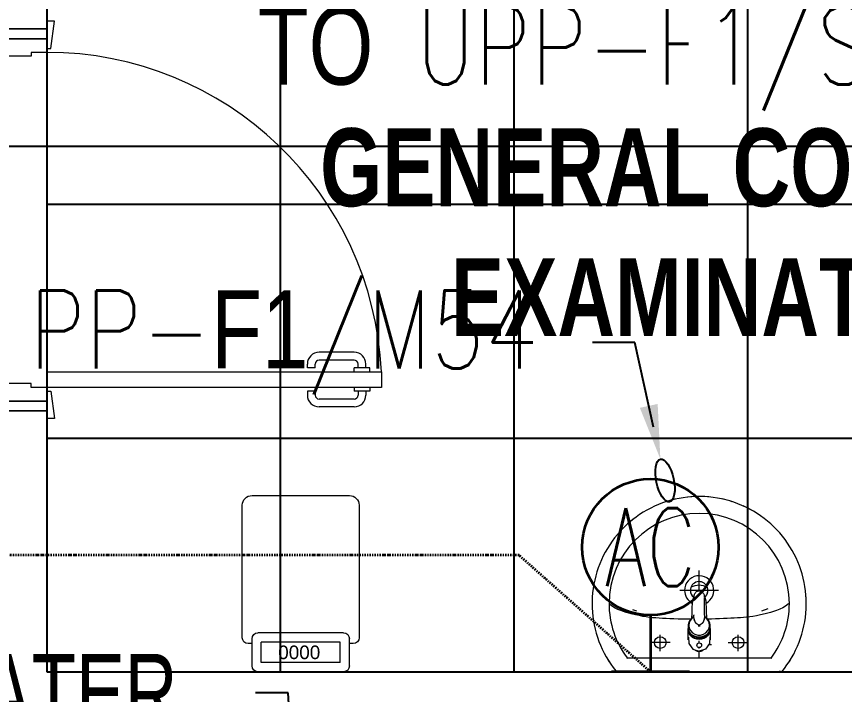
# Model space of a CAD drawing. Extents: x -178977 to 231842, y -29287 to 19916.
# Drawn here: x 15028 to 17154, y 4482 to 6222 of the extents above; entities that cross this region are included whole.
import ezdxf
from ezdxf import colors
from ezdxf.entities.mleader import LeaderData, LeaderLine
from ezdxf.enums import TextEntityAlignment as Align
from ezdxf.math import Vec2, Vec3

# ---------------------------------------------------------------- set-up
doc = ezdxf.new("R2010")
doc.units = 0
doc.header["$LTSCALE"] = 0.25
doc.linetypes.add('DASHDOT', pattern=[25.4, 12.7, -6.35, 0, -6.35])
doc.linetypes.add('HIDDEN', pattern=[9.525, 6.35, -3.175])
for name, color, linetype, lineweight in [('01-First Floor-FUR$0$72_EGR_BASE_TEXT', 252, 'Continuous', 5), ('01-First Floor-FUR$0$LOADING', 253, 'Continuous', 5), ('01-First Floor-FUR$0$P-SANR-FIXT', 6, 'Continuous', 18), ('01-First Floor-FUR$0$P-SANR-FIXT-1', 6, 'Continuous', 13), ('01-First Floor-FUR$0$Walls', 251, 'Continuous', 5), ('01-First Floor-FUR$0$Wooden Joinery', 251, 'Continuous', 5), ('E-LITE-CIRC', 6, 'Continuous', 25), ('E-LITE-CLNG-CNDT', 6, 'DASHDOT', 35), ('E-POWR-CIRC-NUMB', 6, 'Continuous', 25), ('E-POWR-CLNG-CNDT', 6, 'DASHDOT', 35), ('E-POWR-FLOR-CNDT', 6, 'HIDDEN', 25), ('E-POWR-TEXT', 6, 'Continuous', 25), ('E-POWR-WALL @ 100', 4, 'Continuous', 35)]:
    doc.layers.add(name, color=color, linetype=linetype, lineweight=lineweight)
doc.layers.add('01-First Floor-FUR$0$FALSE CEILING', color=251, linetype='Continuous')
doc.layers.add('E-POWR-IDEN', color=101, linetype='Continuous')
doc.styles.add('01-First Floor-FUR$0$Standard', font='arial.ttf')
doc.styles.add('01-First Floor-FUR$0$X3G_ENTITY_9EC9', font='swisscl.ttf', dxfattribs={"height": 0.2})
doc.styles.add('DC_Elc_Romans', font='elc_romans.shx', dxfattribs={"width": 0.7})
doc.styles.add('DC_SIMPLEX', font='SIMPLEX.shx', dxfattribs={"width": 0.7})

# ---------------------------------------------------------------- blocks, each defined once
blk = doc.blocks.new('01-First Floor-FUR$0$A$C72370EFE')
at = {"layer": '01-First Floor-FUR$0$Wooden Joinery'}
for p, q in [((-0.01, -0.04), (-0.02, -0.04)), ((-0.01, -0.03), (-0.01, -0.07)), ((0, -0.03), (-0.01, -0.03)), ((0.04, -0.03), (0.05, -0.03)), ((0.05, -0.03), (0.05, -0.07)), ((0.05, -0.04), (0.06, -0.04)), ((-0.01, -0.06), (-0.02, -0.06)), ((0.05, -0.06), (0.06, -0.06)), ((-0.05, -0.07), (-0.05, -0.16)), ((-0.03, -0.07), (-0.03, -0.16)), ((0, -0.07), (-0.01, -0.07)), ((0.04, -0.07), (0.05, -0.07)), ((0.07, -0.07), (0.07, -0.16)), ((0.09, -0.07), (0.09, -0.16)), ((-0.01, -0.17), (-0.02, -0.17)), ((-0.01, -0.17), (-0.01, -0.19)), ((0.05, -0.17), (0.06, -0.17)), ((0.05, -0.17), (0.05, -0.19)), ((-0.01, -0.19), (-0.02, -0.19)), ((0.05, -0.19), (0.06, -0.19))]:
    blk.add_line(p, q, dxfattribs=at)
for centre, radius, start, end in [((-0.02, -0.07), 0.03, 90, 180), ((0.06, -0.07), 0.03, 0, 90), ((-0.02, -0.07), 0.01, 90, 180), ((0.06, -0.07), 0.01, 0, 90), ((-0.02, -0.16), 0.03, 180, 270), ((-0.02, -0.16), 0.01, 180, 270), ((0.06, -0.16), 0.01, 270, 0), ((0.06, -0.16), 0.03, 270, 0)]:
    blk.add_arc(centre, radius, start, end, dxfattribs=at)
blk = doc.blocks.new('01-First Floor-FUR$0$A$C5DAD61B4')
at = {"layer": '01-First Floor-FUR$0$Wooden Joinery'}
for points in [[(80, 959.1), (80, 969.1), (10, 979.1), (10, 959.1)], [(940, 959.1), (940, 969.1), (1010, 979.1), (1010, 959.1)], [(70, 859.1), (70, 849.1), (0, 839.1), (0, 859.1)], [(120, 859.1), (120, 0), (80, 0), (80, 859.1)], [(950, 859.1), (950, 849.1), (1020, 839.1), (1020, 859.1)]]:
    blk.add_lwpolyline(points, close=True, dxfattribs=at)
for points in [[(45, 859.1), (45, 959.1), (20, 959.1), (20, 859.1), (45, 859.1)], [(45, 859.1), (80, 859.1), (80, 899.1), (90, 899.1), (90, 959.1), (45, 959.1), (45, 859.1)], [(975, 859.1), (940, 859.1), (940, 899.1), (930, 899.1), (930, 959.1), (975, 959.1), (975, 859.1)], [(975, 859.1), (975, 959.1), (1000, 959.1), (1000, 859.1), (975, 859.1)]]:
    blk.add_lwpolyline(points, dxfattribs=at)
blk.add_arc((80, 859.1), 860, 272.666, 0, dxfattribs=at)
at = {"layer": '01-First Floor-FUR$0$Wooden Joinery', "xscale": 999.9999999998854, "yscale": 999.9999999998854, "zscale": 999.9999999998854, "rotation": 180}
blk.add_blockref('01-First Floor-FUR$0$A$C72370EFE', (120, 0), dxfattribs=at)
blk = doc.blocks.new('01-First Floor-FUR$0$FP_138-161_A_00_GFL_-0_080_Einreichung_Grundrisse_100')
at = {"layer": '01-First Floor-FUR$0$P-SANR-FIXT'}
blk.add_line((-0.0044, -0.0019), (-0.0045, -0.0021), dxfattribs=at)
at = {"layer": '01-First Floor-FUR$0$P-SANR-FIXT', "flags": 128}
blk.add_lwpolyline([(-0.0057, -0.0037), (-0.0058, -0.0039), (-0.006, -0.004)], dxfattribs=at)
blk = doc.blocks.new('01-First Floor-FUR$0$FP_139-161_A_00_GFL_-0_080_Einreichung_Grundrisse_100')
at = {"layer": '01-First Floor-FUR$0$P-SANR-FIXT'}
blk.add_line((0.0045, -0.0022), (0.0044, -0.002), dxfattribs=at)
at = {"layer": '01-First Floor-FUR$0$P-SANR-FIXT', "flags": 128}
blk.add_lwpolyline([(0.006, -0.004), (0.0059, -0.0039), (0.0057, -0.0038)], dxfattribs=at)
blk = doc.blocks.new('01-First Floor-FUR$0$IS_Ceraplus_B8204_BIM_BG _1_ - B8204AA - CERAPLUS single lever basin mixer with pop-up waste-V137-161_A_00_GFL_-0_080_Einreichung_Grundrisse_100')
at = {"layer": '01-First Floor-FUR$0$P-SANR-FIXT-1'}
h = blk.add_hatch(dxfattribs=at)
h.set_pattern_fill('FP_26', color=256, style=0, pattern_type=2)
h.set_pattern_definition([(225, (0.009, 0), (0.010607, -0.010607), []), (315, (0.009, 0), (0.010607, 0.010607), [])])
h.paths.add_polyline_path([(0.0056, -0.002), (0.0058, -0.0024), (0.0058, -0.0021)])
h.paths.add_polyline_path([(0.007, -0.0039), (0.0088, -0.0045), (0.0084, -0.0043)])
at = {"layer": '01-First Floor-FUR$0$LOADING'}
for p, q in [((-0.028, 0), (-0.028, -0.0281)), ((0.028, -0.0281), (0.028, 0)), ((-0.0274, -0.0337), (-0.0271, -0.0392)), ((-0.0262, -0.0282), (-0.0263, -0.0287)), ((0.0263, -0.0287), (0.0262, -0.0282)), ((0.0262, -0.0293), (0.0263, -0.0287)), ((0.0271, -0.0392), (0.0274, -0.0337)), ((-0.0137, -0.0512), (-0.0129, -0.0517)), ((0.0124, -0.052), (0.0133, -0.0515)), ((0.0185, -0.0618), (0.019, -0.0539)), ((0.019, -0.0539), (0.0188, -0.0561)), ((0.014, -0.0647), (0.0133, -0.1077))]:
    blk.add_line(p, q, dxfattribs=at)
at = {"layer": '01-First Floor-FUR$0$LOADING', "flags": 128}
for points in [[(-0.0272, -0.0069), (-0.0266, 0.009), (-0.0165, 0.0236), (0, 0.0291)], [(0.0272, -0.0069), (0.0266, 0.009), (0.0165, 0.0236), (0, 0.0291)], [(-0.0176, -0.0568), (-0.0224, -0.0513), (-0.0254, -0.0448), (-0.0264, -0.0376), (-0.0253, -0.0305), (-0.0222, -0.024), (-0.0172, -0.0186), (-0.0109, -0.0147), (-0.0037, -0.0127), (0.0037, -0.0127), (0.0109, -0.0147), (0.0172, -0.0186), (0.0222, -0.024), (0.0253, -0.0305), (0.0264, -0.0376), (0.0254, -0.0448), (0.0224, -0.0513), (0.0176, -0.0568)], [(-0.0271, -0.0393), (-0.027, -0.0403), (-0.0269, -0.0414), (-0.0267, -0.0424), (-0.0265, -0.0434), (-0.0262, -0.0444), (-0.0259, -0.0454), (-0.0255, -0.0464), (-0.0252, -0.0474), (-0.0247, -0.0484), (-0.0243, -0.0493), (-0.0238, -0.0502), (-0.0232, -0.0511), (-0.0226, -0.052), (-0.022, -0.0529), (-0.0214, -0.0537), (-0.0207, -0.0545), (-0.0199, -0.0553), (-0.0192, -0.0561), (-0.0184, -0.0568), (-0.0176, -0.0575), (-0.0173, -0.0577)], [(0.0173, -0.0577), (0.0181, -0.057), (0.0189, -0.0563), (0.0197, -0.0556), (0.0204, -0.0548), (0.0211, -0.054), (0.0218, -0.0532), (0.0224, -0.0523), (0.023, -0.0514), (0.0236, -0.0505), (0.0241, -0.0496), (0.0246, -0.0487), (0.025, -0.0477), (0.0254, -0.0467), (0.0258, -0.0458), (0.0261, -0.0448), (0.0264, -0.0437), (0.0266, -0.0427), (0.0268, -0.0417), (0.027, -0.0407), (0.0271, -0.0396), (0.0271, -0.0393)], [(-0.019, -0.0539), (-0.0185, -0.0615), (-0.0185, -0.0618)], [(-0.0162, -0.0579), (-0.0156, -0.058), (-0.0151, -0.0581), (-0.0146, -0.0583), (-0.0142, -0.0586), (-0.0139, -0.0588), (-0.0138, -0.0591)], [(-0.0138, -0.0591), (-0.0139, -0.0612), (-0.014, -0.0633)], [(0.0138, -0.0591), (0.0139, -0.0588), (0.0142, -0.0586), (0.0146, -0.0583), (0.0151, -0.0581), (0.0156, -0.058), (0.0162, -0.0579)], [(0.014, -0.0633), (0.0139, -0.0612), (0.0138, -0.0591)], [(0.0171, -0.0578), (0.0174, -0.0575), (0.0176, -0.0568)], [(-0.0181, -0.0728), (-0.0177, -0.083), (-0.0172, -0.0938)], [(0.0172, -0.0938), (0.0177, -0.083), (0.0181, -0.0728)], [(0.0184, -0.0651), (0.0184, -0.0652), (0.0184, -0.0652), (0.0184, -0.0652), (0.0184, -0.0654), (0.0184, -0.0655)], [(-0.0129, -0.1142), (-0.0124, -0.1161), (-0.0118, -0.1179), (-0.0109, -0.1197), (-0.0098, -0.1214), (-0.0084, -0.123), (-0.0067, -0.1244), (-0.0047, -0.1255), (-0.0025, -0.1263), (0, -0.1266)], [(0, -0.1266), (0.0025, -0.1263), (0.0047, -0.1255), (0.0067, -0.1244), (0.0084, -0.123), (0.0098, -0.1214), (0.0109, -0.1197), (0.0118, -0.1179), (0.0124, -0.1161), (0.0129, -0.1142)]]:
    blk.add_lwpolyline(points, dxfattribs=at)
at = {"layer": '01-First Floor-FUR$0$LOADING'}
for centre, radius, start, end in [((0, 0.0135), 0.00603, 0, 180), ((0, 0.0135), 0.00603, 180, 0), ((-0.009, 0), 0.005, 300, 315), ((0.009, 0), 0.005, 225, 240)]:
    blk.add_arc(centre, radius, start, end, dxfattribs=at)
for centre, major_axis, start_param, end_param in [((0, -0.0281), (-0.028, 0), 4.712389, 6.47291), ((0, -0.0287), (0.0267, 0), 1.570796, 3.036556), ((0, -0.0287), (0.0263, 0), 2.625648, 2.791756), ((0, -0.0287), (-0.0263, 0), 4.712389, 5.759587), ((0, -0.0281), (0.028, 0), 6.093357, 7.853982), ((0, -0.0287), (0.0267, 0), 0.105099, 1.570796), ((0, -0.0287), (0.0262, 0), 0.523599, 1.570796), ((0, -0.0287), (0.0262, 0), 0.349919, 0.515945), ((0, -0.0321), (0.0275, 0), 3.141823, 3.202701), ((0, -0.0321), (0.0275, 0), 3.239313, 3.439417), ((0, -0.0281), (0.028, 0), 3.371221, 3.483334), ((0, -0.0287), (0.0267, 0), 6.059374, 6.108652), ((0, -0.0321), (0.0275, 0), 5.985527, 6.185455), ((0, -0.0281), (0.028, 0), 5.94107, 6.05344), ((0, -0.0321), (0.0275, 0), 6.222066, 6.282955), ((0, -0.0312), (0.0248, 0), 4.111947, 4.191073), ((0, -0.0281), (0.028, 0), 4.202431, 4.259552), ((0, -0.0287), (0.0263, 0), 4.169225, 4.2325), ((0, -0.0281), (0.028, 0), 5.172057, 5.222265)]:
    blk.add_ellipse(centre, major_axis=major_axis, ratio=0.961262, start_param=start_param, end_param=end_param, dxfattribs=at)
for points, knots in [([(-0.0215, -0.0162), (-0.0216, -0.0163), (-0.0219, -0.0167), (-0.0227, -0.0177), (-0.0238, -0.0192), (-0.0249, -0.0211), (-0.0258, -0.0231), (-0.0266, -0.0253), (-0.0273, -0.0282), (-0.0275, -0.0305), (-0.0275, -0.0321)], [0.7859035, 0.7859035, 0.7859035, 0.7859035, 0.7916667, 0.8055556, 0.8333333, 0.8611111, 0.8888889, 0.9166667, 0.9444444, 1, 1, 1, 1]), ([(0.021, -0.0157), (0.0208, -0.0154), (0.0203, -0.0149), (0.0192, -0.0139), (0.0177, -0.0127), (0.0161, -0.0117), (0.0148, -0.0109), (0.0138, -0.0104), (0.0127, -0.0099), (0.0113, -0.0093), (0.0087, -0.0084), (0.0048, -0.0075), (0, -0.0071), (-0.0048, -0.0075), (-0.0087, -0.0084), (-0.0113, -0.0093), (-0.0127, -0.0099), (-0.0138, -0.0104), (-0.0148, -0.0109), (-0.0161, -0.0117), (-0.0177, -0.0127), (-0.0191, -0.0139), (-0.0202, -0.0149), (-0.0208, -0.0154), (-0.021, -0.0157)], [0.2222222, 0.2222222, 0.2222222, 0.2222222, 0.2361111, 0.25, 0.2777778, 0.3055556, 0.3194444, 0.3333333, 0.3472222, 0.3611111, 0.3888889, 0.4444444, 0.5, 0.5555556, 0.6111111, 0.6388889, 0.6527778, 0.6666667, 0.6805556, 0.6944444, 0.7222222, 0.75, 0.7638889, 0.7777778, 0.7777778, 0.7777778, 0.7777778]), ([(0.0275, -0.0321), (0.0275, -0.0305), (0.0273, -0.0282), (0.0266, -0.0253), (0.0258, -0.0231), (0.0249, -0.0211), (0.0238, -0.0192), (0.0227, -0.0177), (0.0219, -0.0167), (0.0216, -0.0163), (0.0215, -0.0162)], [0, 0, 0, 0, 0.0555556, 0.0833333, 0.1111111, 0.1388889, 0.1666667, 0.1944444, 0.2083333, 0.2142181, 0.2142181, 0.2142181, 0.2142181]), ([(0, -0.0378), (-0.0005, -0.038), (-0.0012, -0.0384), (-0.0021, -0.0389), (-0.0028, -0.0393), (-0.0035, -0.0397), (-0.0042, -0.04), (-0.0049, -0.0405), (-0.0055, -0.0409), (-0.0061, -0.0414), (-0.0067, -0.0419), (-0.0072, -0.0424), (-0.0078, -0.0429), (-0.0083, -0.0435), (-0.0088, -0.0441), (-0.0092, -0.0446), (-0.0096, -0.0452), (-0.01, -0.0459), (-0.0103, -0.0466), (-0.0105, -0.0472), (-0.0107, -0.0477), (-0.0108, -0.0481), (-0.0109, -0.0484), (-0.0111, -0.0489), (-0.0114, -0.0497), (-0.0118, -0.0509), (-0.0122, -0.0521), (-0.0124, -0.053), (-0.0126, -0.0537), (-0.0128, -0.0544), (-0.0129, -0.0552), (-0.0131, -0.0559), (-0.0132, -0.0566), (-0.0134, -0.0572), (-0.0136, -0.0581), (-0.0137, -0.0587), (-0.0138, -0.0591)], [0, 0, 0, 0, 0.055556, 0.083333, 0.111111, 0.138889, 0.166667, 0.194444, 0.222222, 0.25, 0.277778, 0.305556, 0.333333, 0.361111, 0.388889, 0.416667, 0.444444, 0.472222, 0.5, 0.527778, 0.541667, 0.555556, 0.569444, 0.583333, 0.611111, 0.666667, 0.722222, 0.75, 0.777778, 0.805556, 0.833333, 0.861111, 0.888889, 0.916667, 0.944444, 1, 1, 1, 1]), ([(0, -0.0357), (-0.0006, -0.0357), (-0.0013, -0.0357), (-0.002, -0.0357), (-0.0022, -0.0357)], [0, 0, 0, 0, 0.1, 0.1298359, 0.1298359, 0.1298359, 0.1298359]), ([(0.0022, -0.0357), (0.002, -0.0357), (0.0013, -0.0357), (0.0006, -0.0357), (0, -0.0357)], [0.8701578, 0.8701578, 0.8701578, 0.8701578, 0.9, 1, 1, 1, 1]), ([(0.0138, -0.0591), (0.0137, -0.0587), (0.0136, -0.0581), (0.0134, -0.0572), (0.0132, -0.0566), (0.0131, -0.0559), (0.0129, -0.0552), (0.0128, -0.0544), (0.0126, -0.0537), (0.0124, -0.053), (0.0122, -0.0521), (0.0118, -0.0509), (0.0114, -0.0497), (0.0111, -0.0489), (0.0109, -0.0484), (0.0108, -0.0481), (0.0107, -0.0477), (0.0105, -0.0472), (0.0103, -0.0466), (0.01, -0.0459), (0.0096, -0.0452), (0.0092, -0.0446), (0.0088, -0.0441), (0.0083, -0.0435), (0.0078, -0.0429), (0.0072, -0.0424), (0.0067, -0.0419), (0.0061, -0.0414), (0.0055, -0.0409), (0.0049, -0.0405), (0.0042, -0.04), (0.0035, -0.0397), (0.0028, -0.0393), (0.0021, -0.0389), (0.0012, -0.0384), (0.0005, -0.038), (0, -0.0378)], [0, 0, 0, 0, 0.055556, 0.083333, 0.111111, 0.138889, 0.166667, 0.194444, 0.222222, 0.25, 0.277778, 0.333333, 0.388889, 0.416667, 0.430556, 0.444444, 0.458333, 0.472222, 0.5, 0.527778, 0.555556, 0.583333, 0.611111, 0.638889, 0.666667, 0.694444, 0.722222, 0.75, 0.777778, 0.805556, 0.833333, 0.861111, 0.888889, 0.916667, 0.944444, 1, 1, 1, 1]), ([(-0.0188, -0.0538), (-0.0188, -0.0547), (-0.0186, -0.0582), (-0.0185, -0.0619), (-0.0184, -0.0646)], [0.6724021, 0.6724021, 0.6724021, 0.6724021, 0.75, 1, 1, 1, 1]), ([(-0.0162, -0.0579), (-0.0162, -0.0578), (-0.0163, -0.0578), (-0.0165, -0.0577), (-0.0166, -0.0575), (-0.0167, -0.0574), (-0.0169, -0.0573), (-0.017, -0.0572), (-0.0172, -0.0571), (-0.0173, -0.057), (-0.0175, -0.0569), (-0.0176, -0.0568)], [0, 0, 0, 0, 0.1, 0.2, 0.3, 0.4, 0.5, 0.6, 0.7, 0.8, 1, 1, 1, 1]), ([(-0.0148, -0.0587), (-0.015, -0.0586), (-0.0159, -0.0583), (-0.0167, -0.058), (-0.0172, -0.0578)], [0.8, 0.8, 0.8, 0.8, 0.85, 1, 1, 1, 1]), ([(0.0141, -0.0613), (0.0141, -0.0611), (0.0143, -0.0608), (0.0145, -0.0604), (0.0148, -0.06), (0.0151, -0.0596), (0.0153, -0.0594), (0.0155, -0.0592), (0.0156, -0.059), (0.0158, -0.0588), (0.016, -0.0587), (0.0163, -0.0585), (0.0165, -0.0583), (0.0166, -0.0582)], [0.3333333, 0.3333333, 0.3333333, 0.3333333, 0.4166667, 0.5, 0.5833333, 0.6666667, 0.7083333, 0.75, 0.7916667, 0.8333333, 0.875, 0.9166667, 1, 1, 1, 1]), ([(0.0176, -0.0568), (0.0175, -0.0569), (0.0173, -0.057), (0.0172, -0.0571), (0.017, -0.0572), (0.0169, -0.0573), (0.0167, -0.0574), (0.0166, -0.0575), (0.0165, -0.0577), (0.0163, -0.0578), (0.0162, -0.0578), (0.0162, -0.0579)], [0, 0, 0, 0, 0.2, 0.3, 0.4, 0.5, 0.6, 0.7, 0.8, 0.9, 1, 1, 1, 1]), ([(0.0184, -0.0646), (0.0185, -0.0619), (0.0186, -0.0582), (0.0188, -0.0547), (0.0188, -0.0538)], [0, 0, 0, 0, 0.25, 0.3275586, 0.3275586, 0.3275586, 0.3275586]), ([(-0.0131, -0.1116), (-0.0132, -0.1115), (-0.0135, -0.1109), (-0.0141, -0.1099), (-0.0147, -0.1086), (-0.0153, -0.1072), (-0.0159, -0.1053), (-0.0167, -0.1021), (-0.0171, -0.0992), (-0.0171, -0.0973)], [0.4856715, 0.4856715, 0.4856715, 0.4856715, 0.5, 0.55, 0.6, 0.65, 0.7, 0.8, 1, 1, 1, 1]), ([(0.0131, -0.1116), (0.0133, -0.1113), (0.0137, -0.1106), (0.0142, -0.1096), (0.0147, -0.1084), (0.0153, -0.1072), (0.0159, -0.1053), (0.0167, -0.1021), (0.0171, -0.0992), (0.0171, -0.0973)], [-0.5143371, -0.5143371, -0.5143371, -0.5143371, -0.475, -0.4375, -0.4, -0.35, -0.3, -0.2, 0, 0, 0, 0]), ([(-0.0132, -0.1091), (-0.0132, -0.1096), (-0.0132, -0.1103), (-0.0132, -0.1111), (-0.0132, -0.1115), (-0.0132, -0.1118), (-0.0131, -0.1122), (-0.0131, -0.1125), (-0.0131, -0.1128), (-0.0131, -0.1131), (-0.013, -0.1134), (-0.013, -0.1138), (-0.0129, -0.1141), (-0.0129, -0.1142)], [0.2, 0.2, 0.2, 0.2, 0.4, 0.5, 0.55, 0.6, 0.65, 0.7, 0.75, 0.8, 0.85, 0.9, 1, 1, 1, 1]), ([(0.0129, -0.1142), (0.0129, -0.1141), (0.013, -0.1138), (0.013, -0.1134), (0.0131, -0.1131), (0.0131, -0.1128), (0.0131, -0.1125), (0.0131, -0.1122), (0.0132, -0.1118), (0.0132, -0.1115), (0.0132, -0.1111), (0.0132, -0.1103), (0.0132, -0.1096), (0.0132, -0.1091)], [0, 0, 0, 0, 0.1, 0.15, 0.2, 0.25, 0.3, 0.35, 0.4, 0.45, 0.5, 0.6, 0.8, 0.8, 0.8, 0.8])]:
    blk.add_open_spline(points, degree=3, knots=knots, dxfattribs=at)
for points in [[(-0.0172, -0.0578), (-0.0171, -0.0578), (-0.0169, -0.058), (-0.0167, -0.0581), (-0.0166, -0.0582)], [(-0.0162, -0.0579), (-0.0162, -0.0579), (-0.0164, -0.0581), (-0.0165, -0.0582), (-0.0166, -0.0583), (-0.0166, -0.0582), (-0.0166, -0.0582)], [(-0.0166, -0.0582), (-0.0163, -0.0585), (-0.0156, -0.059), (-0.0148, -0.0599), (-0.0142, -0.0609), (-0.0139, -0.0617), (-0.0138, -0.0621)], [(-0.014, -0.0633), (-0.014, -0.0633), (-0.014, -0.0633), (-0.014, -0.0633)], [(-0.014, -0.0646), (-0.014, -0.0644), (-0.014, -0.064), (-0.014, -0.0635), (-0.014, -0.0633)], [(0.014, -0.0633), (0.014, -0.0633), (0.014, -0.0633), (0.014, -0.0633)], [(0.014, -0.0633), (0.014, -0.0635), (0.014, -0.064), (0.014, -0.0644), (0.014, -0.0647)], [(0.0172, -0.0578), (0.0168, -0.0579), (0.0158, -0.0583), (0.0147, -0.0587), (0.0141, -0.059)], [(0.0166, -0.0582), (0.0166, -0.0582), (0.0166, -0.0583), (0.0165, -0.0582), (0.0164, -0.0581), (0.0162, -0.0579), (0.0162, -0.0579)], [(0.0166, -0.0582), (0.0167, -0.0582), (0.0168, -0.0581), (0.0169, -0.058), (0.0169, -0.058)], [(0.0169, -0.058), (0.017, -0.0579), (0.0171, -0.0579), (0.0171, -0.0578)], [(-0.0184, -0.0646), (-0.0183, -0.0659), (-0.0182, -0.0684), (-0.0181, -0.0709), (-0.0181, -0.0721)], [(0.0181, -0.0721), (0.0181, -0.0709), (0.0182, -0.0684), (0.0183, -0.0659), (0.0184, -0.0646)], [(-0.0172, -0.0938), (-0.0172, -0.0944), (-0.0172, -0.0956), (-0.0171, -0.0967), (-0.0171, -0.0973)], [(0.0171, -0.0973), (0.0171, -0.0967), (0.0172, -0.0956), (0.0172, -0.0944), (0.0172, -0.0938)]]:
    blk.add_open_spline(points, degree=3, dxfattribs=at)
for name in ['01-First Floor-FUR$0$FP_138-161_A_00_GFL_-0_080_Einreichung_Grundrisse_100', '01-First Floor-FUR$0$FP_139-161_A_00_GFL_-0_080_Einreichung_Grundrisse_100']:
    blk.add_blockref(name, (0, 0), dxfattribs=at)
blk = doc.blocks.new('01-First Floor-FUR$0$_100_WB_KER_REN_55x45x18 - _100_WB_KER_REN_55x45x18-V63-161_A_00_GFL_-0_080_Einreichung_Grundrisse_100')
at = {"layer": '01-First Floor-FUR$0$LOADING'}
for p, q in [((-0.2075, 0.225), (-0.2075, 0.2227)), ((0.2074, 0.225), (-0.2074, 0.225)), ((0.2075, 0.2227), (0.2075, 0.225)), ((-0.1855, 0.1899), (0.1855, 0.1899)), ((-0.1, 0.172), (-0.1, 0.1303)), ((0, 0.1899), (0, 0.1724)), ((0.1, 0.172), (0.1, 0.1303)), ((-0.0744, 0.15), (-0.1234, 0.15)), ((-0.0259, 0.155), (-0.0315, 0.155)), ((0, 0.1656), (0, 0.1628)), ((0, 0.1509), (0, 0.1454)), ((0.026, 0.155), (0.0248, 0.155)), ((0.0744, 0.15), (0.1234, 0.15)), ((0, 0.1422), (0, 0.1399)), ((-0.1763, 0.0637), (-0.1598, 0.0692)), ((0.1605, 0.0691), (0.1707, 0.0656)), ((-0.05, 0.0161), (0.05, 0.0161)), ((0, 0.0168), (0, -0.0348))]:
    blk.add_line(p, q, dxfattribs=at)
at = {"layer": '01-First Floor-FUR$0$LOADING', "flags": 128}
for points in [[(-0.2121, 0.225), (-0.219, 0.2164), (-0.2254, 0.2075), (-0.2316, 0.1983), (-0.2373, 0.189), (-0.2427, 0.1794), (-0.2476, 0.1696), (-0.2522, 0.1596), (-0.2564, 0.1494), (-0.2602, 0.1391), (-0.2635, 0.1286), (-0.2665, 0.118), (-0.269, 0.1073), (-0.271, 0.0965), (-0.2727, 0.0856), (-0.2739, 0.0747), (-0.2747, 0.0637), (-0.275, 0.0527), (-0.275, 0.05)], [(0.275, 0.05), (0.2748, 0.061), (0.2741, 0.072), (0.273, 0.0829), (0.2715, 0.0938), (0.2695, 0.1046), (0.2671, 0.1154), (0.2643, 0.126), (0.261, 0.1365), (0.2574, 0.1469), (0.2533, 0.1571), (0.2488, 0.1671), (0.2439, 0.177), (0.2387, 0.1866), (0.233, 0.1961), (0.227, 0.2053), (0.2206, 0.2142), (0.2138, 0.2229), (0.2121, 0.225)], [(-0.275, 0.05), (-0.2748, 0.039), (-0.2741, 0.028), (-0.273, 0.0171), (-0.2715, 0.0062), (-0.2695, -0.0046), (-0.2671, -0.0154), (-0.2643, -0.026), (-0.261, -0.0365), (-0.2574, -0.0469), (-0.2533, -0.0571), (-0.2488, -0.0671), (-0.2439, -0.077), (-0.2387, -0.0866), (-0.233, -0.0961), (-0.227, -0.1053), (-0.2206, -0.1142), (-0.2138, -0.1229), (-0.2067, -0.1313), (-0.1993, -0.1395), (-0.1916, -0.1473), (-0.1836, -0.1548), (-0.1752, -0.162), (-0.1666, -0.1688), (-0.1577, -0.1753), (-0.1486, -0.1814), (-0.1392, -0.1872), (-0.1296, -0.1925), (-0.1198, -0.1975), (-0.1098, -0.2021), (-0.0996, -0.2063), (-0.0893, -0.2101), (-0.0788, -0.2135), (-0.0682, -0.2164), (-0.0575, -0.2189), (-0.0467, -0.221), (-0.0359, -0.2227), (-0.0249, -0.2239), (-0.014, -0.2246), (-0.003, -0.225), (0.008, -0.2249), (0.019, -0.2243), (0.03, -0.2234), (0.0409, -0.2219), (0.0517, -0.2201), (0.0625, -0.2178), (0.0731, -0.2151), (0.0837, -0.212), (0.0941, -0.2084), (0.1043, -0.2044), (0.1144, -0.2001), (0.1243, -0.1953), (0.1341, -0.1901), (0.1436, -0.1846), (0.1528, -0.1786), (0.1618, -0.1723), (0.1706, -0.1657), (0.1791, -0.1587), (0.1873, -0.1514), (0.1952, -0.1437), (0.2028, -0.1358), (0.21, -0.1275), (0.217, -0.119), (0.2236, -0.1101), (0.2298, -0.1011), (0.2356, -0.0918), (0.2411, -0.0822), (0.2462, -0.0725), (0.2509, -0.0625), (0.2552, -0.0524), (0.2591, -0.0421), (0.2626, -0.0317), (0.2656, -0.0211), (0.2683, -0.0104), (0.2705, 0.0003), (0.2722, 0.0112), (0.2736, 0.0221), (0.2745, 0.0331), (0.2749, 0.0441), (0.275, 0.05)]]:
    blk.add_lwpolyline(points, dxfattribs=at)
at = {"layer": '01-First Floor-FUR$0$LOADING'}
for centre in [(-0.1, 0.15), (0.1, 0.15)]:
    blk.add_circle(centre, 0.015, dxfattribs=at)
for centre, radius, start, end in [((0, 0.05), 0.275, 140.4788, 141.2381), ((0, 0.05), 0.275, 38.7619, 39.5212), ((0, 0.05), 0.275, 145.9324, 150.3591), ((0, 0.05), 0.275, 29.6409, 34.0676), ((0, 0.05), 0.2315, 142.8209, 180), ((0, 0.155), 0.0175, 54.0899, 125.9101), ((0, 0.155), 0.0175, 68.869, 83.8798), ((0, 0.05), 0.2315, 0, 37.1791), ((0, 0.155), 0.0175, 251.9463, 258.2346), ((0, 0.05), 0.275, 180, 183.6225), ((0, 0.05), 0.2315, 180, 0), ((0, 0.0161), 0.0375, 117.1305, 0), ((0, 0.0161), 0.0375, 0, 61.4146), ((0, 0.0161), 0.0225, 129.5025, 0), ((0, 0.0161), 0.0225, 156.725, 162.0134), ((0, 0.0161), 0.0225, 138.0808, 143.3939), ((0, 0.0161), 0.0225, 0, 51.4286), ((0, 0.0161), 0.0225, 36.616, 41.9265), ((0, 0.0161), 0.0225, 17.9887, 23.276), ((0, 0.0161), 0.0225, 180, 193.3417), ((0, 0.0161), 0.0225, 197.0466, 201.508), ((0, 0.05), 0.047, 243.4433, 296.5567), ((0, 0.0161), 0.0225, 338.492, 342.9534), ((0, 0.0161), 0.0225, 346.6583, 0), ((0, 0.05), 0.275, 307.6689, 312), ((0, 0.05), 0.275, 240, 245.6589), ((0, 0.05), 0.275, 252, 257.5535), ((0, 0.05), 0.275, 282.9241, 288), ((0, 0.05), 0.275, 264, 276)]:
    blk.add_arc(centre, radius, start, end, dxfattribs=at)
for points, knots in [([(-0.2074, 0.225), (-0.2078, 0.225), (-0.2086, 0.225), (-0.2095, 0.225), (-0.2102, 0.225), (-0.2106, 0.225), (-0.2109, 0.225), (-0.2111, 0.225), (-0.2114, 0.225), (-0.2116, 0.225), (-0.2118, 0.225), (-0.2119, 0.225), (-0.2119, 0.225)], [-1, -1, -1, -1, -0.8333333, -0.6666667, -0.5833333, -0.5, -0.4583333, -0.4166667, -0.3333333, -0.2916667, -0.25, -0.1666667, -0.1666667, -0.1666667, -0.1666667]), ([(0.2119, 0.225), (0.2119, 0.225), (0.2118, 0.225), (0.2116, 0.225), (0.2114, 0.225), (0.2111, 0.225), (0.2109, 0.225), (0.2106, 0.225), (0.2102, 0.225), (0.2095, 0.225), (0.2086, 0.225), (0.2078, 0.225), (0.2074, 0.225)], [-0.8333333, -0.8333333, -0.8333333, -0.8333333, -0.75, -0.7083333, -0.6666667, -0.5833333, -0.5416667, -0.5, -0.4166667, -0.3333333, -0.1666667, 0, 0, 0, 0]), ([(-0.0037, 0.1721), (-0.0046, 0.1719), (-0.0064, 0.1714), (-0.0081, 0.1705), (-0.009, 0.17)], [0.5653198, 0.5653198, 0.5653198, 0.5653198, 0.6111111, 0.6666667, 0.6666667, 0.6666667, 0.6666667]), ([(0.009, 0.17), (0.0086, 0.1703), (0.0077, 0.1708), (0.0059, 0.1715), (0.0046, 0.1719), (0.0037, 0.1721)], [0.3333333, 0.3333333, 0.3333333, 0.3333333, 0.3611111, 0.3888889, 0.4346482, 0.4346482, 0.4346482, 0.4346482]), ([(-0.2294, 0.0509), (-0.2103, 0.066), (-0.1431, 0.0839), (-0.1084, 0.0863), (-0.0496, 0.0893), (-0.0206, 0.0899)], [0.0392191, 0.0392191, 0.0392191, 0.0392191, 0.1715289, 0.4228457, 0.6475389, 0.6475389, 0.6475389, 0.6475389]), ([(0.0209, 0.0903), (0.0512, 0.0901), (0.1113, 0.0879), (0.1514, 0.0828), (0.2115, 0.0665), (0.2292, 0.052)], [0.7533082, 0.7533082, 0.7533082, 0.7533082, 0.9865548, 1.235629, 1.3638988, 1.3638988, 1.3638988, 1.3638988]), ([(-0.0141, 0.0337), (-0.0162, 0.0319), (-0.0207, 0.0267), (-0.0225, 0.02), (-0.0225, 0.0161)], [0.7144203, 0.7144203, 0.7144203, 0.7144203, 0.8333333, 1, 1, 1, 1]), ([(0.0225, 0.0161), (0.0225, 0.0187), (0.0216, 0.0239), (0.0182, 0.0298), (0.0152, 0.0327), (0.0141, 0.0337)], [0, 0, 0, 0, 0.1111111, 0.2222222, 0.285568, 0.285568, 0.285568, 0.285568])]:
    blk.add_open_spline(points, degree=3, knots=knots, dxfattribs=at)
for points in [[(-0.2075, 0.2227), (-0.2075, 0.2231), (-0.2075, 0.2235), (-0.2075, 0.2239)], [(0.2075, 0.2239), (0.2075, 0.2235), (0.2075, 0.2231), (0.2075, 0.2227)], [(-0.1852, 0.1899), (-0.1853, 0.1899), (-0.1854, 0.1899), (-0.1855, 0.1899)], [(-0.0009, 0.1725), (-0.0013, 0.1725), (-0.0018, 0.1724), (-0.0022, 0.1724)], [(0.0022, 0.1724), (0.0018, 0.1724), (0.0013, 0.1725), (0.0009, 0.1725)], [(0.1855, 0.1899), (0.1854, 0.1899), (0.1853, 0.1899), (0.1852, 0.1899)], [(-0.0225, 0.0161), (-0.0225, 0.0147), (-0.0222, 0.012), (-0.0215, 0.0093), (-0.021, 0.008)], [(0.021, 0.008), (0.0215, 0.0093), (0.0222, 0.012), (0.0225, 0.0147), (0.0225, 0.0161)]]:
    blk.add_open_spline(points, degree=3, dxfattribs=at)
at = {"layer": '01-First Floor-FUR$0$LOADING', "xscale": -1, "rotation": 5.088887490341627e-12}
blk.add_blockref('01-First Floor-FUR$0$IS_Ceraplus_B8204_BIM_BG _1_ - B8204AA - CERAPLUS single lever basin mixer with pop-up waste-V137-161_A_00_GFL_-0_080_Einreichung_Grundrisse_100', (0, 0.1434), dxfattribs=at)
blk = doc.blocks.new('01-First Floor-FUR$0$HF13461A-P')
at = {"layer": '01-First Floor-FUR$0$LOADING'}
for p, q in [((0.2579, 0.4503), (0.0379, 0.4503)), ((0.0229, 0.4353), (0.0229, 0.3653)), ((0.2493, 0.4266), (0.0466, 0.4266)), ((0.0466, 0.4266), (0.0466, 0.3739)), ((0.2493, 0.4266), (0.2493, 0.3739)), ((0.2729, 0.4353), (0.2729, 0.3653)), ((-0.0021, 0.3628), (-0.0021, 0.0228)), ((0.0229, 0.3778), (0.0129, 0.3778)), ((0.2493, 0.3739), (0.0466, 0.3739)), ((0.2829, 0.3778), (0.2729, 0.3778)), ((0.2979, 0.0228), (0.2979, 0.3628)), ((0.2579, 0.3503), (0.0379, 0.3503)), ((0.0229, -0.0022), (0.2729, -0.0022))]:
    blk.add_line(p, q, dxfattribs=at)
for centre, radius, start, end in [((0.0379, 0.4353), 0.015, 90, 180), ((0.2579, 0.4353), 0.015, 0, 90), ((0.0129, 0.3628), 0.015, 90, 180), ((0.0379, 0.3653), 0.015, 180, 270), ((0.2579, 0.3653), 0.015, 270, 0), ((0.2829, 0.3628), 0.015, 0, 90), ((0.0229, 0.0228), 0.025, 180, 270), ((0.2729, 0.0228), 0.025, 270, 0)]:
    blk.add_arc(centre, radius, start, end, dxfattribs=at)
at = {"layer": '01-First Floor-FUR$0$LOADING', "style": '01-First Floor-FUR$0$Standard'}
blk.add_text('0000', height=0.03477, dxfattribs=at).set_placement((0.0901, 0.3829))
blk = doc.blocks.new('01-First Floor-FUR')
at = {"layer": '01-First Floor-FUR$0$FALSE CEILING', "linetype": 'Continuous'}
for p, q in [((15706, 4540), (15706, 8610)), ((16306, 4540), (16306, 8610)), ((16906, 4540), (16906, 8610)), ((15106, 5740), (19115.6, 5740)), ((15106, 5140), (19115.6, 5140))]:
    blk.add_line(p, q, dxfattribs=at)
at = {"layer": '01-First Floor-FUR$0$FALSE CEILING'}
blk.add_lwpolyline([(15106, 4540), (19115.6, 4540), (19115.6, 8610), (15106, 8610)], close=True, dxfattribs=at)
at = {"layer": '01-First Floor-FUR$0$Walls'}
for p, q in [((15106, 6190), (15106, 8610)), ((15106, 6190), (15006, 6190)), ((15106, 5210), (15006, 5210)), ((15106, 4540), (15106, 5210)), ((15106, 4540), (17310.8, 4540))]:
    blk.add_line(p, q, dxfattribs=at)
at = {"layer": '01-First Floor-FUR$0$LOADING', "lineweight": 0, "xscale": -1000, "yscale": 1000, "zscale": 1000, "rotation": 180}
blk.add_blockref('01-First Floor-FUR$0$HF13461A-P', (15610, 4990.3, -0.1), dxfattribs=at)
at = {"layer": '01-First Floor-FUR$0$LOADING', "xscale": 1000, "yscale": 1000, "zscale": 1000, "rotation": 180}
blk.add_blockref('01-First Floor-FUR$0$_100_WB_KER_REN_55x45x18 - _100_WB_KER_REN_55x45x18-V63-161_A_00_GFL_-0_080_Einreichung_Grundrisse_100', (16781, 4765, -0.1), dxfattribs=at)
at = {"layer": '01-First Floor-FUR$0$Wooden Joinery', "rotation": 90.00000000000001}
blk.add_blockref('01-First Floor-FUR$0$A$C5DAD61B4', (15965.1, 5190), dxfattribs=at)
at = {"layer": '01-First Floor-FUR$0$72_EGR_BASE_TEXT', "insert": (17208.4, 5935, -0.1), "char_height": 200, "width": 3508.102, "attachment_point": 2, "style": '01-First Floor-FUR$0$X3G_ENTITY_9EC9'}
blk.add_mtext('{\\fSwis721 LtCn BT|b1|i0|c0|p34;GENERAL CONSULTATION / EXAMINATION ROOM}', dxfattribs=at)
blk = doc.blocks.new('ARR0W')
at = {"color": 45}
blk.add_ellipse((0, 0), major_axis=(0.4, 0), ratio=0.4, dxfattribs=at)
at = {"color": 45, "ltscale": 0.5}
blk.add_solid([(-1.4, 0.167), (-0.4, 0), (-1.4, -0.167)], dxfattribs=at)
blk = doc.blocks.new('*U129')
for p, q in [((0, 1.45), (0, 0)), ((1, 0), (-1, 0))]:
    blk.add_line(p, q)
blk.add_circle((0, 3.2), 1.75)
at = {"layer": 'E-POWR-CIRC-NUMB', "style": 'DC_SIMPLEX', "width": 0.7, "flags": 8}
blk.add_attdef('CIRCUIT', (3.364, 5.671), '', height=2, rotation=360, dxfattribs=at)
at = {"layer": 'E-POWR-IDEN', "style": 'DC_SIMPLEX', "width": 0.7, "flags": 8}
blk.add_attdef('TYPE', text='', height=2, rotation=360, dxfattribs=at).set_placement((0, 3.2), align=Align.MIDDLE_CENTER)

msp = doc.modelspace()

# ---------------------------------------------------------------- linework, layer by layer
at = {"layer": 'E-POWR-CLNG-CNDT'}
msp.add_lwpolyline([(16655.8, 4540), (16318.4, 4839.3), (13848.3, 4839.3)], dxfattribs=at)
at = {"layer": 'E-POWR-FLOR-CNDT', "elevation": -0.1}
msp.add_lwpolyline([(19215.6, 4444.7), (18965.1, 4638.1, -0.232375), (18935.9, 4697.5), (18935.9, 5813.5, 0.414214), (18860.9, 5888.5), (8105.6, 5888.5, 0.414214), (8030.6, 5813.5), (8030.6, 5369.7)], format="xyb", dxfattribs=at)

# ---------------------------------------------------------------- block references
at = {"layer": 'E-LITE-CLNG-CNDT'}
msp.add_blockref('01-First Floor-FUR', (0, 0), dxfattribs=at)
at = {"layer": 'E-POWR-WALL @ 100', "xscale": 100, "yscale": 100, "zscale": 100}
msp.add_blockref('*U129', (16655.8, 4540), dxfattribs=at).add_auto_attribs({'TYPE': 'AC'})

# ---------------------------------------------------------------- leaders
at = {"layer": 'E-LITE-CIRC'}
ml = msp.add_multileader_mtext('Standard', dxfattribs=at)
ml.set_content('{\\Fdc_el_romans|c0;\\W0.8;TO\\Fromans|c0; \\Fsimplex|c0;UPP-F1/S5}', color=256, style='DC_SIMPLEX')
ml.set_leader_properties()
ml.set_arrow_properties(name='ARR0W')
ml.build(insert=Vec2(0, 0))
ml.multileader.update_dxf_attribs({"dogleg_length": 200, "arrow_head_size": 140, "scale": 100})
ctx = ml.context
ctx.base_point, ctx.scale, ctx.char_height, ctx.arrow_head_size, ctx.landing_gap_size, ctx.plane_origin, ctx.plane_x_axis, ctx.plane_y_axis = Vec3(15381, 6113.8, -0.1), 100, 200, 140, 140, Vec3(35419.6, -21, -0.1), Vec3(1, 0.000001, 0), Vec3(-0.000001, 1, 0)
ctx.text_align_type = 2
notes = []
notes.append((ctx, [(1, (1, 1, 0), (17606, 6113.8, -0.1), (-1, -0.000001, 0), 108.8, [(0, [(17804.2, 6873.9, -0.1)], 0, [])])]))
ctx.mtext.insert, ctx.mtext.text_direction, ctx.mtext.rotation, ctx.mtext.alignment, ctx.mtext.flow_direction = Vec3(17357.2, 6247.1, -0.1), Vec3(1, 0.000001, 0), 0.000001, 3, 5
ml = msp.add_multileader_mtext('Standard', dxfattribs=at)
ml.set_content('{\\Fdc_el_romans|c0;\\W0.8;TO\\Fromans|c0; \\Fsimplex|c0;UPP-F1/S4}', color=256, style='DC_SIMPLEX')
ml.set_leader_properties()
ml.set_arrow_properties(name='ARR0W')
ml.build(insert=Vec2(0, 0))
ml.multileader.update_dxf_attribs({"dogleg_length": 200, "arrow_head_size": 140, "scale": 100})
ctx = ml.context
ctx.base_point, ctx.scale, ctx.char_height, ctx.arrow_head_size, ctx.landing_gap_size, ctx.plane_origin, ctx.plane_x_axis, ctx.plane_y_axis = Vec3(16111, 3873.4, -0.1), 100, 200, 140, 140, Vec3(35778.3, -2234.2, -0.1), Vec3(1, 0.000001, 0), Vec3(-0.000001, 1, 0)
ctx.text_align_type = 2
notes.append((ctx, [(1, (1, 1, 0), (18343.6, 3873.4, -0.1), (-1, -0.000001, 0), 108.8, [(0, [(18887.5, 5883.7, -0.1)], 0, [])])]))
ctx.mtext.insert, ctx.mtext.text_direction, ctx.mtext.rotation, ctx.mtext.alignment, ctx.mtext.flow_direction = Vec3(18094.8, 4006.8, -0.1), Vec3(1, 0.000001, 0), 0.000001, 3, 5
ml = msp.add_multileader_mtext('Standard', dxfattribs=at)
ml.set_content('{\\Fdc_el_romans|c0;\\W0.8;TO\\Fromans|c0; \\Fsimplex|c0;PP-\\Fdc_el_romans|c0;F1\\Fsimplex|c0;/M54}', color=256, style='DC_SIMPLEX')
ml.set_leader_properties()
ml.set_arrow_properties(name='ARR0W')
ml.build(insert=Vec2(0, 0))
ml.multileader.update_dxf_attribs({"dogleg_length": 200, "arrow_head_size": 140, "scale": 100})
ctx = ml.context
ctx.base_point, ctx.scale, ctx.char_height, ctx.arrow_head_size, ctx.landing_gap_size, ctx.plane_origin, ctx.plane_x_axis, ctx.plane_y_axis = Vec3(14368.3, 5385.4), 100, 200, 140, 140, Vec3(29410.1, 379.9), Vec3(1, 0.000001, 0), Vec3(-0.000001, 1, 0)
ctx.text_align_type = 2
notes.append((ctx, [(1, (1, 1, 0), (16616.1, 5385.4), (-1, -0.000001, 0), 108.8, [(0, [(16693.3, 5031)], 0, [])])]))
ctx.mtext.insert, ctx.mtext.text_direction, ctx.mtext.rotation, ctx.mtext.alignment, ctx.mtext.flow_direction = Vec3(16367.3, 5518.7), Vec3(1, 0.000001, 0), 0.000001, 3, 5
ml = msp.add_multileader_mtext('Standard', dxfattribs=at)
ml.set_content('{\\Fdc_el_romans|c0;\\W0.8;TO\\Fromans|c0; \\Fsimplex|c0;PP-\\Fdc_el_romans|c0;F1\\Fsimplex|c0;/M40}', color=256, style='DC_SIMPLEX')
ml.set_leader_properties()
ml.set_arrow_properties(name='ARR0W')
ml.build(insert=Vec2(0, 0))
ml.multileader.update_dxf_attribs({"dogleg_length": 200, "arrow_head_size": 140, "scale": 100})
ctx = ml.context
ctx.base_point, ctx.scale, ctx.char_height, ctx.arrow_head_size, ctx.landing_gap_size, ctx.plane_origin, ctx.plane_x_axis, ctx.plane_y_axis = Vec3(40655.2, 5275, -0.1), 100, 200, 140, 140, Vec3(55815.5, -1816.1, -0.1), Vec3(1, 0.000001, 0), Vec3(-0.000001, 1, 0)
ctx.text_align_type = 2
notes.append((ctx, [(1, (1, 1, 0), (42895.4, 5275, -0.1), (-1, -0.000001, 0), 108.8, [(0, [(43471.9, 4539.4, -0.1)], 0, [])])]))
ctx.mtext.insert, ctx.mtext.text_direction, ctx.mtext.rotation, ctx.mtext.width, ctx.mtext.alignment, ctx.mtext.flow_direction = Vec3(42646.6, 5408.3, -0.1), Vec3(1, 0.000001, 0), 0.000001, 2216.233, 3, 5
at = {"layer": 'E-POWR-TEXT'}
ml = msp.add_multileader_mtext('Standard', dxfattribs=at)
ml.set_content('FOR WATER HEATER ', color=256, style='DC_Elc_Romans')
ml.set_leader_properties(color=45)
ml.build(insert=Vec2(0, 0))
ml.multileader.update_dxf_attribs({"dogleg_length": 2, "arrow_head_size": 200, "scale": 100})
ctx = ml.context
ctx.base_point, ctx.scale, ctx.char_height, ctx.arrow_head_size, ctx.landing_gap_size, ctx.plane_origin = Vec3(13128.1, 4486, 14.8), 100, 200, 200, 200, Vec3(13582.6, 2692.8, 14.8)
ctx.text_align_type = 2
notes.append((ctx, [(1, (1, 1, 0), (15726.1, 4486, 14.8), (-1, 0), 84.7, [(0, [(15765.5, 3769.9, 14.8)], 0, [])])]))
ctx.mtext.insert, ctx.mtext.alignment, ctx.mtext.flow_direction = Vec3(15441.4, 4586, 14.8), 3, 5
for ctx, leaders in notes:
    for number, flags, end, landing, length, lines in leaders:
        leader = LeaderData()
        leader.index, (leader.has_last_leader_line, leader.has_dogleg_vector, leader.attachment_direction) = number, flags
        leader.last_leader_point, leader.dogleg_vector, leader.dogleg_length = Vec3(end), Vec3(landing), length
        for number, points, colour, breaks in lines:
            line = LeaderLine()
            line.index, line.vertices, line.color, line.breaks = number, Vec3.list(points), colors.encode_raw_color(colour), breaks
            leader.lines.append(line)
        ctx.leaders.append(leader)

doc.saveas('drawing.dxf')
